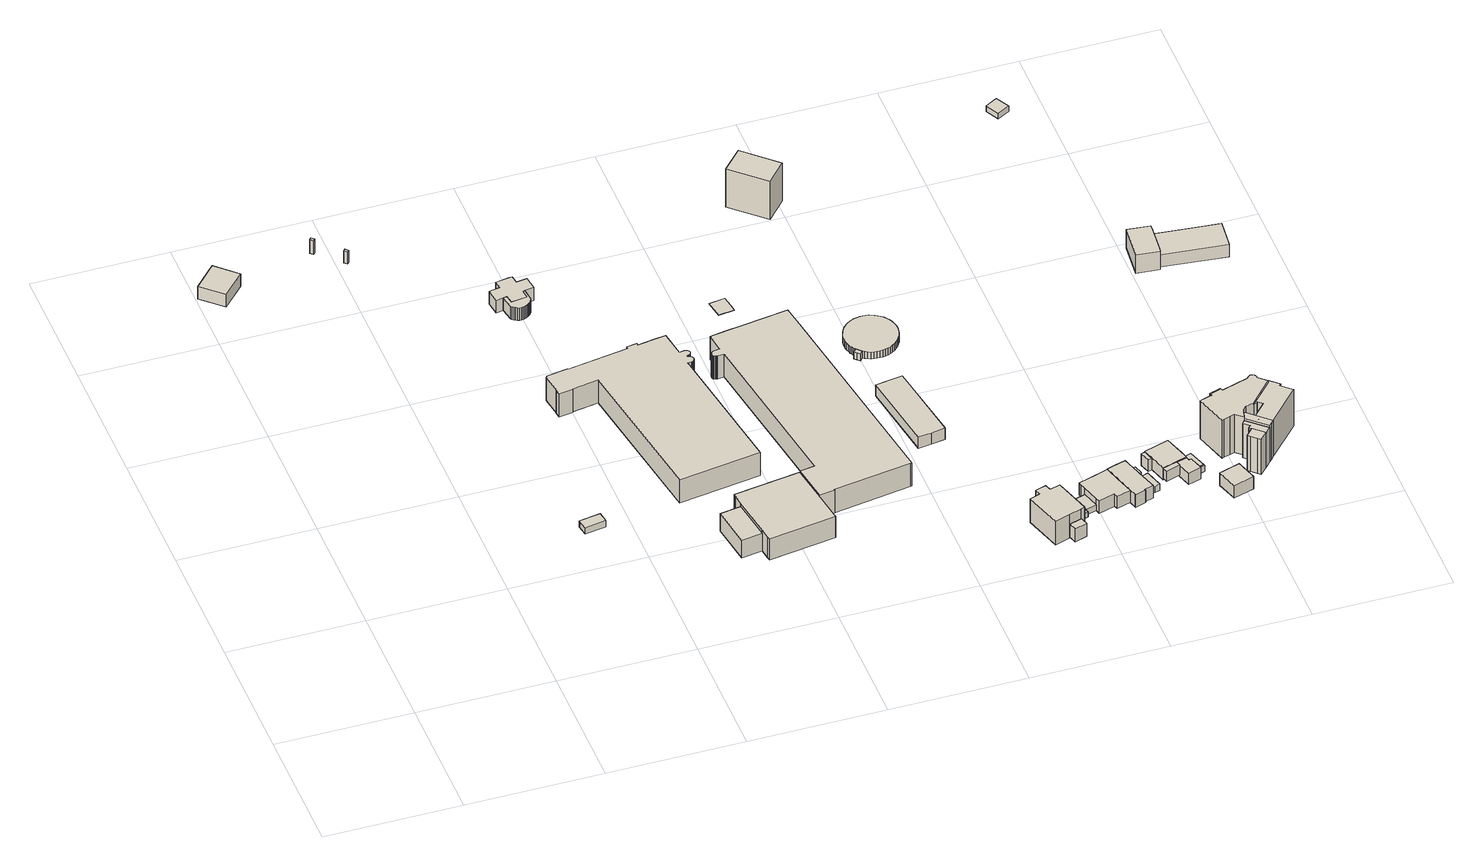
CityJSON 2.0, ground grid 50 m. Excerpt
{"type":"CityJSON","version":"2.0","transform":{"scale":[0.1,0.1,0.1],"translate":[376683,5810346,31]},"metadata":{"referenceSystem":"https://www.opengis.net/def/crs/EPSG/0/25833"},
"CityObjects":{
"building1":{"type":"Building","attributes":{"Gemeindeschluessel":"11000006","BezugspunktDach":"2200","function":"31001_2463","measuredHeight":5.45,"storeysAboveGround":1},"address":[{"country":"Germany","locality":"Berlin","thoroughfareNumber":"25 (2)","thoroughfareName":"Am Beelitzhof"}],"geometry":[{"type":"Solid","lod":"1","boundaries":[[[[0,1,2,3]],[[4,5,6,7]],[[4,7,3,2]],[[5,4,2,1]],[[6,5,1,0]],[[7,6,0,3]]]]}]},
"building2":{"type":"Building","attributes":{"Gemeindeschluessel":"11000006","BezugspunktDach":"2200","function":"31001_2510","measuredHeight":2.8,"storeysAboveGround":1},"address":[{"country":"Germany","locality":"Berlin","thoroughfareNumber":"15 (6)","thoroughfareName":"Am Beelitzhof"}],"geometry":[{"type":"Solid","lod":"1","boundaries":[[[[8,9,10,11]],[[12,13,14,15]],[[12,15,11,10]],[[13,12,10,9]],[[14,13,9,8]],[[15,14,8,11]]]]}]},
"building3":{"type":"Building","attributes":{"Gemeindeschluessel":"11000006","BezugspunktDach":"2200","function":"51009_1610","measuredHeight":6.01,"storeysAboveGround":0},"address":[{"country":"Germany","locality":"Berlin"}],"geometry":[{"type":"Solid","lod":"1","boundaries":[[[[16,17,18,19]],[[20,21,22,23]],[[20,23,19,18]],[[21,20,18,17]],[[22,21,17,16]],[[23,22,16,19]]]]}]},
"building4":{"type":"Building","attributes":{"Gemeindeschluessel":"11000006","BezugspunktDach":"2200","function":"51009_1610","measuredHeight":5.19,"storeysAboveGround":0},"address":[{"country":"Germany","locality":"Berlin"}],"geometry":[{"type":"Solid","lod":"1","boundaries":[[[[24,25,26,27]],[[28,29,30,31]],[[28,31,27,26]],[[29,28,26,25]],[[30,29,25,24]],[[31,30,24,27]]]]}]},
"building5":{"type":"Building","attributes":{"Gemeindeschluessel":"11000006","BezugspunktDach":"2200","function":"51009_1610","measuredHeight":5.49,"storeysAboveGround":0},"address":[{"country":"Germany","locality":"Berlin"}],"geometry":[{"type":"Solid","lod":"1","boundaries":[[[[32,33,34,35,36,37,38,39,40,41,42,43,44,45,46,47,48,49,50,51,52,53]],[[54,55,56,57,58,59,60,61,62,63,64,65,66,67,68,69,70,71,72,73,74,75]],[[54,75,53,52]],[[55,54,52,51]],[[56,55,51,50]],[[57,56,50,49]],[[58,57,49,48]],[[59,58,48,47]],[[60,59,47,46]],[[61,60,46,45]],[[62,61,45,44]],[[63,62,44,43]],[[64,63,43,42]],[[65,64,42,41]],[[66,65,41,40]],[[67,66,40,39]],[[68,67,39,38]],[[69,68,38,37]],[[70,69,37,36]],[[71,70,36,35]],[[72,71,35,34]],[[73,72,34,33]],[[74,73,33,32]],[[75,74,32,53]]]]}]},
"building6":{"type":"Building","attributes":{"Gemeindeschluessel":"11000006","BezugspunktDach":"2200","function":"31001_2510","measuredHeight":10.17,"storeysAboveGround":2},"address":[{"country":"Germany","locality":"Berlin","thoroughfareNumber":"15 (5)","thoroughfareName":"Am Beelitzhof"}],"geometry":[{"type":"Solid","lod":"1","boundaries":[[[[76,77,78,79,80,81,82,83,84,85,86,87,88,89,90,91,92,93,94,95,96,97,98,99,100,101,102,103,104,105,106,107,108,109,110,111,112,113,114,115,116,117,118,119,120,121,122]],[[123,124,125,126,127,128,129,130,131,132,133,134,135,136,137,138,139,140,141,142,143,144,145,146,147,148,149,150,151,152,153,154,155,156,157,158,159,160,161,162,163,164,165,166,167,168,169]],[[123,169,122,121]],[[124,123,121,120]],[[125,124,120,119]],[[126,125,119,118]],[[127,126,118,117]],[[128,127,117,116]],[[129,128,116,115]],[[130,129,115,114]],[[131,130,114,113]],[[132,131,113,112]],[[133,132,112,111]],[[134,133,111,110]],[[135,134,110,109]],[[136,135,109,108]],[[137,136,108,107]],[[138,137,107,106]],[[139,138,106,105]],[[140,139,105,104]],[[141,140,104,103]],[[142,141,103,102]],[[143,142,102,101]],[[144,143,101,100]],[[145,144,100,99]],[[146,145,99,98]],[[147,146,98,97]],[[148,147,97,96]],[[149,148,96,95]],[[150,149,95,94]],[[151,150,94,93]],[[152,151,93,92]],[[153,152,92,91]],[[154,153,91,90]],[[155,154,90,89]],[[156,155,89,88]],[[157,156,88,87]],[[158,157,87,86]],[[159,158,86,85]],[[160,159,85,84]],[[161,160,84,83]],[[162,161,83,82]],[[163,162,82,81]],[[164,163,81,80]],[[165,164,80,79]],[[166,165,79,78]],[[167,166,78,77]],[[168,167,77,76]],[[169,168,76,122]]]]}]},
"building7":{"type":"Building","attributes":{"name":"Wasserwerk Beelitzhof","Gemeindeschluessel":"11000006","BezugspunktDach":"2200","function":"31001_2510","measuredHeight":5.63,"storeysAboveGround":1},"address":[{"country":"Germany","locality":"Berlin","thoroughfareNumber":"21","thoroughfareName":"Am Beelitzhof"}],"geometry":[{"type":"Solid","lod":"1","boundaries":[[[[170,53,52,51,50,49,48,171,172,173,174,175,176,177,178,179]],[[180,181,182,183,184,185,186,187,188,189,190,191,192,193,194,195]],[[180,195,179,178]],[[181,180,178,177]],[[182,181,177,176]],[[183,182,176,175]],[[184,183,175,174]],[[185,184,174,173]],[[186,185,173,172]],[[187,186,172,171]],[[188,187,171,48]],[[189,188,48,49]],[[190,189,49,50]],[[191,190,50,51]],[[192,191,51,52]],[[193,192,52,53]],[[194,193,53,170]],[[195,194,170,179]]]]}]},
"building8":{"type":"Building","attributes":{"Gemeindeschluessel":"11000006","function":"31001_2510"},"address":[{"country":"Germany","locality":"Berlin","thoroughfareNumber":"15 (10)","thoroughfareName":"Am Beelitzhof"}],"children":["building8-1","building8-2"]},
"building8-1":{"type":"BuildingPart","attributes":{"BezugspunktDach":"2200","measuredHeight":10.08,"storeysAboveGround":2},"parents":["building8"],"geometry":[{"type":"MultiSurface","lod":"1","boundaries":[[[196,197,198,199,200,201,202,203,204,205,206,207]],[[208,209,210,211,212,213,214,215,216,217,218,219]],[[208,219,207,206]],[[209,208,206,205]],[[210,209,205,204]],[[211,210,204,203]],[[212,211,203,202]],[[213,212,202,201]],[[214,213,201,200]],[[215,214,200,199]],[[216,215,199,198]],[[220,221,198,197]],[[217,216,222,223]],[[218,217,197,196]],[[219,218,196,207]],[[223,222,221,220]]]}]},
"building8-2":{"type":"BuildingPart","attributes":{"BezugspunktDach":"2200","measuredHeight":7.76,"storeysAboveGround":2},"parents":["building8"],"geometry":[{"type":"MultiSurface","lod":"1","boundaries":[[[224,221,220,225]],[[223,222,226,227]],[[223,227,225,220]],[[226,222,221,224]],[[227,226,224,225]],[[222,223,228,220,221]]]}]},
"building9":{"type":"Building","attributes":{"Gemeindeschluessel":"11000006","BezugspunktDach":"2200","function":"31001_2510","measuredHeight":10.25,"storeysAboveGround":2},"address":[{"country":"Germany","locality":"Berlin","thoroughfareNumber":"15","thoroughfareName":"Am Beelitzhof"}],"geometry":[{"type":"Solid","lod":"1","boundaries":[[[[229,230,231,232,233,234,235,236,237,238,239,240,241,242,243,244,245,246,247,248,249,250,251,252,253,254,255,256,257]],[[258,259,260,261,262,263,264,265,266,267,268,269,270,271,272,273,274,275,276,277,278,279,280,281,282,283,284,285,286]],[[258,286,257,256]],[[259,258,256,255]],[[260,259,255,254]],[[261,260,254,253]],[[262,261,253,252]],[[263,262,252,251]],[[264,263,251,250]],[[265,264,250,249]],[[266,265,249,248]],[[267,266,248,247]],[[268,267,247,246]],[[269,268,246,245]],[[270,269,245,244]],[[271,270,244,243]],[[272,271,243,242]],[[273,272,242,241]],[[274,273,241,240]],[[275,274,240,239]],[[276,275,239,238]],[[277,276,238,237]],[[278,277,237,236]],[[279,278,236,235]],[[280,279,235,234]],[[281,280,234,233]],[[282,281,233,232]],[[283,282,232,231]],[[284,283,231,230]],[[285,284,230,229]],[[286,285,229,257]]]]}]},
"building10":{"type":"Building","attributes":{"Gemeindeschluessel":"11000006","BezugspunktDach":"2200","function":"31001_2510","measuredHeight":0.328,"storeysAboveGround":1},"address":[{"country":"Germany","locality":"Berlin","thoroughfareNumber":"15 (4)","thoroughfareName":"Am Beelitzhof"}],"geometry":[{"type":"Solid","lod":"1","boundaries":[[[[287,288,289,290,291]],[[292,293,294,295,296]],[[292,296,291,290]],[[293,292,290,289]],[[294,293,289,288]],[[295,294,288,287]],[[296,295,287,291]]]]}]},
"building11":{"type":"Building","attributes":{"Gemeindeschluessel":"11000006","BezugspunktDach":"2200","function":"31001_2510","measuredHeight":5.39,"storeysAboveGround":1},"address":[{"country":"Germany","locality":"Berlin","thoroughfareNumber":"15 (1)","thoroughfareName":"Am Beelitzhof"}],"geometry":[{"type":"Solid","lod":"1","boundaries":[[[[297,298,299,300,301,302]],[[303,304,305,306,307,308]],[[303,308,302,301]],[[304,303,301,300]],[[305,304,300,299]],[[306,305,299,298]],[[307,306,298,297]],[[308,307,297,302]]]]}]},
"building12":{"type":"Building","attributes":{"Gemeindeschluessel":"11000006","function":"31001_1010"},"address":[{"country":"Germany","locality":"Berlin","thoroughfareNumber":"4","thoroughfareName":"Münchowstraße"}],"children":["building12-1","building12-2"]},
"building12-1":{"type":"BuildingPart","attributes":{"BezugspunktDach":"2200","measuredHeight":12.19,"storeysAboveGround":2},"parents":["building12"],"geometry":[{"type":"MultiSurface","lod":"1","boundaries":[[[309,310,311,312,313,314,315,316,317,318,319]],[[320,321,322,323,324,325,326,327,328,329,330]],[[320,330,319,318]],[[321,320,318,317]],[[322,321,317,316]],[[323,322,316,315]],[[324,323,315,314]],[[325,324,314,313]],[[326,325,313,312]],[[327,326,312,311]],[[328,327,331,332,333,334,311,310]],[[329,328,310,309]],[[330,329,309,319]],[[334,333,332,331]]]}]},
"building12-2":{"type":"BuildingPart","attributes":{"BezugspunktDach":"2200","measuredHeight":6.07,"storeysAboveGround":2},"parents":["building12"],"geometry":[{"type":"MultiSurface","lod":"1","boundaries":[[[335,336,334,333]],[[331,337,338,332]],[[337,331,334,336]],[[338,337,336,335]],[[332,338,335,333]],[[331,332,339,333,334,340]]]}]},
"building13":{"type":"Building","attributes":{"Gemeindeschluessel":"11000006","function":"31001_2510"},"address":[{"country":"Germany","locality":"Berlin","thoroughfareNumber":"15 (2)","thoroughfareName":"Am Beelitzhof"}],"children":["building13-1","building13-2"]},
"building13-1":{"type":"BuildingPart","attributes":{"BezugspunktDach":"2200","measuredHeight":3.02,"storeysAboveGround":2},"parents":["building13"],"geometry":[{"type":"Solid","lod":"1","boundaries":[[[[341,342,343,344,345,346,347,348,349,350,351,352,353,354,355,356,357,358,359,360,361,362,363,364,365,366,367,368,369,370,371,372,373,374,375,376,377,378,379,380,381,382,383,384,385,386,387,388,389,390,391,392,393,394,395,396,397,398,399,400]],[[401,402,403,404,405,406,407,408,409,410,411,412,413,414,415,416,417,418,419,420,421,422,423,424,425,426,427,428,429,430,431,432,433,434,435,436,437,438,439,440,441,442,443,444,445,446,447,448,449,450,451,452,453,454,455,456,457,458,459,460]],[[401,460,400,399]],[[402,401,399,398]],[[403,402,398,397]],[[404,403,397,396]],[[405,404,396,395]],[[406,405,395,394]],[[407,406,394,393]],[[408,407,393,392]],[[409,408,392,391]],[[410,409,391,390]],[[411,410,390,389]],[[412,411,389,388]],[[413,412,388,387]],[[414,413,387,386]],[[415,414,386,385]],[[416,415,385,384]],[[417,416,384,383]],[[418,417,383,382]],[[419,418,382,381]],[[420,419,381,380]],[[421,420,380,379]],[[422,421,379,378]],[[423,422,378,377]],[[424,423,377,376]],[[425,424,376,375]],[[426,425,375,374]],[[427,426,374,373]],[[428,427,373,372]],[[429,428,372,371]],[[430,429,371,370]],[[431,430,370,369]],[[432,431,369,368]],[[433,432,368,367]],[[434,433,367,366]],[[435,434,366,365]],[[436,435,365,364]],[[437,436,364,363]],[[438,437,363,362]],[[439,438,362,361]],[[440,439,361,360]],[[441,440,360,359]],[[442,441,359,358]],[[443,442,358,357]],[[444,443,357,356]],[[445,444,356,355]],[[446,445,355,354]],[[447,446,354,353]],[[448,447,353,352]],[[449,448,352,351]],[[450,449,351,350]],[[451,450,350,349]],[[452,451,349,348]],[[453,452,348,347]],[[454,453,347,346]],[[455,454,346,345]],[[456,455,345,344]],[[457,456,344,343]],[[458,457,343,342]],[[459,458,342,341]],[[460,459,341,400]]]]}]},
"building13-2":{"type":"BuildingPart","attributes":{"BezugspunktDach":"2200","measuredHeight":2.98,"storeysAboveGround":2},"parents":["building13"],"geometry":[{"type":"Solid","lod":"1","boundaries":[[[[350,351,352,348,349]],[[461,462,463,464,465]],[[461,465,349,348]],[[462,461,348,352]],[[463,462,352,351]],[[464,463,351,350]],[[465,464,350,349]]]]}]},
"building14":{"type":"Building","attributes":{"Gemeindeschluessel":"11000006","BezugspunktDach":"2200","function":"31001_2463","measuredHeight":2.15,"storeysAboveGround":1},"address":[{"country":"Germany","locality":"Berlin","thoroughfareNumber":"4 (1)","thoroughfareName":"Münchowstraße"}],"geometry":[{"type":"Solid","lod":"1","boundaries":[[[[466,467,468,469]],[[470,471,472,473]],[[470,473,469,468]],[[471,470,468,467]],[[472,471,467,466]],[[473,472,466,469]]]]}]},
"building15":{"type":"Building","attributes":{"Gemeindeschluessel":"11000006","BezugspunktDach":"2200","function":"31001_2463","measuredHeight":2.57,"storeysAboveGround":1},"address":[{"country":"Germany","locality":"Berlin","thoroughfareNumber":"3A (1)","thoroughfareName":"Münchowstraße"}],"geometry":[{"type":"Solid","lod":"1","boundaries":[[[[474,475,476,477]],[[478,479,480,481]],[[478,481,477,476]],[[479,478,476,475]],[[480,479,475,474]],[[481,480,474,477]]]]}]},
"building16":{"type":"Building","attributes":{"Gemeindeschluessel":"11000006","BezugspunktDach":"2200","function":"31001_1010","measuredHeight":18.43,"storeysAboveGround":3},"address":[{"country":"Germany","locality":"Berlin","thoroughfareNumber":"18","thoroughfareName":"Am Beelitzhof"}],"geometry":[{"type":"Solid","lod":"1","boundaries":[[[[482,483,484,485]],[[486,487,488,489]],[[486,489,485,484]],[[487,486,484,483]],[[488,487,483,482]],[[489,488,482,485]]]]}]},
"building17":{"type":"Building","attributes":{"Gemeindeschluessel":"11000006","BezugspunktDach":"2200","function":"31001_1010","measuredHeight":6,"storeysAboveGround":1},"address":[{"country":"Germany","locality":"Berlin","thoroughfareNumber":"3A","thoroughfareName":"Münchowstraße"}],"geometry":[{"type":"Solid","lod":"1","boundaries":[[[[490,491,492,493,494,495,496,497,498,499,500]],[[501,502,503,504,505,506,507,479,478,508,509]],[[501,509,500,499]],[[502,501,499,498]],[[503,502,498,497]],[[504,503,497,496]],[[505,504,496,495]],[[506,505,495,494]],[[507,506,494,493]],[[479,507,493,492]],[[478,479,492,491]],[[508,478,491,490]],[[509,508,490,500]]]]}]},
"building18":{"type":"Building","attributes":{"Gemeindeschluessel":"11000006","BezugspunktDach":"2200","function":"31001_1010","measuredHeight":6.06,"storeysAboveGround":1},"address":[{"country":"Germany","locality":"Berlin","thoroughfareNumber":"3","thoroughfareName":"Münchowstraße"}],"geometry":[{"type":"Solid","lod":"1","boundaries":[[[[510,511,512,513,514,515,516,517,518,519,520,521,522,523]],[[524,525,526,527,528,529,530,531,532,533,534,535,536,537]],[[524,537,523,522]],[[525,524,522,521]],[[526,525,521,520]],[[527,526,520,519]],[[528,527,519,518]],[[529,528,518,517]],[[530,529,517,516]],[[531,530,516,515]],[[532,531,515,514]],[[533,532,514,513]],[[534,533,513,512]],[[535,534,512,511]],[[536,535,511,510]],[[537,536,510,523]]]]}]},
"building19":{"type":"Building","attributes":{"Gemeindeschluessel":"11000006","BezugspunktDach":"2200","function":"51009_1610","measuredHeight":4.78,"storeysAboveGround":0},"address":[{"country":"Germany","locality":"Berlin"}],"geometry":[{"type":"Solid","lod":"1","boundaries":[[[[538,539,540,541]],[[542,543,529,528]],[[542,528,541,540]],[[543,542,540,539]],[[529,543,539,538]],[[528,529,538,541]]]]}]},
"building20":{"type":"Building","attributes":{"Gemeindeschluessel":"11000006","BezugspunktDach":"2200","function":"31001_2463","measuredHeight":3.27,"storeysAboveGround":1},"address":[{"country":"Germany","locality":"Berlin","thoroughfareNumber":"3 (1)","thoroughfareName":"Münchowstraße"}],"geometry":[{"type":"Solid","lod":"1","boundaries":[[[[544,545,546,547,548,549,550]],[[551,552,553,554,555,556,557]],[[551,557,550,549]],[[552,551,549,548]],[[553,552,548,547]],[[554,553,547,546]],[[555,554,546,545]],[[556,555,545,544]],[[557,556,544,550]]]]}]},
"building21":{"type":"Building","attributes":{"Gemeindeschluessel":"11000006","BezugspunktDach":"2200","function":"51009_1610","measuredHeight":5.01,"storeysAboveGround":0},"address":[{"country":"Germany","locality":"Berlin"}],"geometry":[{"type":"Solid","lod":"1","boundaries":[[[[558,559,560,561]],[[562,563,564,565]],[[562,565,561,560]],[[563,562,560,559]],[[564,563,559,558]],[[565,564,558,561]]]]}]},
"building22":{"type":"Building","attributes":{"Gemeindeschluessel":"11000006","BezugspunktDach":"2200","function":"51009_1610","measuredHeight":4.69,"storeysAboveGround":0},"address":[{"country":"Germany","locality":"Berlin"}],"geometry":[{"type":"Solid","lod":"1","boundaries":[[[[566,567,568,569]],[[570,571,572,573]],[[570,573,569,568]],[[571,570,568,567]],[[572,571,567,566]],[[573,572,566,569]]]]}]},
"building23":{"type":"Building","attributes":{"Gemeindeschluessel":"11000006","function":"31001_1010"},"address":[{"country":"Germany","locality":"Berlin","thoroughfareNumber":"2","thoroughfareName":"Münchowstraße"}],"children":["building23-1","building23-2"]},
"building23-1":{"type":"BuildingPart","attributes":{"BezugspunktDach":"2200","measuredHeight":5.72,"storeysAboveGround":1},"parents":["building23"],"geometry":[{"type":"Solid","lod":"1","boundaries":[[[[574,575,576,577,578,579,580,581]],[[582,583,584,585,586,587,588,589]],[[582,589,581,580]],[[583,582,580,579]],[[584,583,579,578]],[[585,584,578,577],[585,590,591,584]],[[586,585,577,576]],[[587,586,576,575]],[[588,587,575,574]],[[589,588,574,581]],[[590,585,584,591]]]]}]},
"building23-2":{"type":"BuildingPart","attributes":{"BezugspunktDach":"2200","measuredHeight":4.99,"storeysAboveGround":1},"parents":["building23"],"geometry":[{"type":"Solid","lod":"1","boundaries":[[[[592,593,594,595,596,597,598,591,590]],[[584,599,600,601,602,603,604,605,585]],[[599,584,591,598]],[[600,599,598,597]],[[601,600,597,596]],[[602,601,596,595]],[[603,602,595,594]],[[604,603,594,593]],[[605,604,593,592]],[[585,605,592,590]],[[584,585,590,591]]]]}]},
"building24":{"type":"Building","attributes":{"Gemeindeschluessel":"11000006","BezugspunktDach":"2200","function":"31001_2463","measuredHeight":2.61,"storeysAboveGround":1},"address":[{"country":"Germany","locality":"Berlin","thoroughfareNumber":"2 (1)","thoroughfareName":"Münchowstraße"}],"geometry":[{"type":"Solid","lod":"1","boundaries":[[[[606,607,608,609,610,611]],[[612,613,614,615,616,617]],[[612,617,611,610]],[[613,612,610,609]],[[614,613,609,608]],[[615,614,608,607]],[[616,615,607,606]],[[617,616,606,611]]]]}]},
"building25":{"type":"Building","attributes":{"Gemeindeschluessel":"11000006","BezugspunktDach":"2200","function":"51009_1610","measuredHeight":2.5,"storeysAboveGround":0},"address":[{"country":"Germany","locality":"Berlin"}],"geometry":[{"type":"Solid","lod":"1","boundaries":[[[[618,619,609,608]],[[620,621,622,623]],[[620,623,608,609]],[[621,620,609,619]],[[622,621,619,618]],[[623,622,618,608]]]]}]},
"building26":{"type":"Building","attributes":{"Gemeindeschluessel":"11000006","BezugspunktDach":"2200","function":"31001_1000","measuredHeight":6.4,"storeysAboveGround":1},"address":[{"country":"Germany","locality":"Berlin","thoroughfareNumber":"1 (1)","thoroughfareName":"Münchowstraße"}],"geometry":[{"type":"Solid","lod":"1","boundaries":[[[[624,625,626,627,628]],[[629,630,631,632,633]],[[629,633,628,627]],[[630,629,627,626]],[[631,630,626,625]],[[632,631,625,624]],[[633,632,624,628]]]]}]},
"building27":{"type":"Building","attributes":{"Gemeindeschluessel":"11000006","function":"31001_1010"},"address":[{"country":"Germany","locality":"Berlin","thoroughfareNumber":"1","thoroughfareName":"Münchowstraße"}],"children":["building27-1","building27-2","building27-3","building27-4","building27-5","building27-6","building27-7"]},
"building27-1":{"type":"BuildingPart","attributes":{"BezugspunktDach":"2200","measuredHeight":16.69,"storeysAboveGround":3},"parents":["building27"],"geometry":[{"type":"MultiSurface","lod":"1","boundaries":[[[634,635,636,637,638,639,640,641,642,643,644,645,646,647,648,649,650,651,652,653,654]],[[655,656,657,658,659,660,661,662,663,664,665,666,667,668,669,670,671,672,673,674,675]],[[655,675,654,653]],[[656,655,653,652]],[[657,656,652,651]],[[676,677,678,679,680,658,657,651,650]],[[659,658,650,649]],[[660,659,649,648]],[[661,660,648,647]],[[662,661,647,646]],[[663,662,646,645]],[[664,663,645,644]],[[665,664,644,643]],[[681,682,683,684,665,643,642]],[[685,682,666,642,641]],[[668,667,641,640]],[[669,668,640,639]],[[686,687,688,689,669,639,638]],[[671,670,638,637]],[[672,671,637,636]],[[673,672,636,635]],[[674,673,635,634]],[[675,674,634,654]],[[680,679,678,677,676]],[[666,684,683,682,681]],[[667,666,682,685]],[[670,690,688,687,686]],[[690,669,689,688]]]}]},
"building27-2":{"type":"BuildingPart","attributes":{"BezugspunktDach":"2200","measuredHeight":15.12,"storeysAboveGround":3},"parents":["building27"],"geometry":[{"type":"MultiSurface","lod":"1","boundaries":[[[691,692,693,694,695,696,697]],[[670,698,699,700,701,702,703]],[[670,703,697,696]],[[699,698,695,694]],[[701,700,693,692]],[[702,701,692,691]],[[703,702,691,697]],[[695,698,670,696]],[[700,704,705,706,693]],[[694,706,707,705,699]]]}]},
"building27-3":{"type":"BuildingPart","attributes":{"BezugspunktDach":"2200","measuredHeight":16.93,"storeysAboveGround":3},"parents":["building27"],"geometry":[{"type":"MultiSurface","lod":"1","boundaries":[[[708,709,710,711,689,688,687]],[[690,669,712,713,714,698,670]],[[712,669,689,711]],[[713,712,711,710]],[[714,713,710,709]],[[698,714,709,708]],[[696,695,698,708,687]],[[690,670,687,688]],[[690,688,689,669]],[[715,670,698,695,696]]]}]},
"building27-4":{"type":"BuildingPart","attributes":{"BezugspunktDach":"2200","measuredHeight":16.97,"storeysAboveGround":3},"parents":["building27"],"geometry":[{"type":"MultiSurface","lod":"1","boundaries":[[[716,717,718,719,720,721,722]],[[700,705,699,723,724,725,726]],[[700,726,722,721]],[[706,693,700,721,720]],[[694,706,705,720,719]],[[723,699,719,718]],[[724,723,718,717]],[[725,724,717,716]],[[726,725,716,722]],[[705,700,693,706]],[[727,699,728,705,706,694]]]}]},
"building27-5":{"type":"BuildingPart","attributes":{"BezugspunktDach":"2200","measuredHeight":16.93,"storeysAboveGround":3},"parents":["building27"],"geometry":[{"type":"MultiSurface","lod":"1","boundaries":[[[729,710,730,731,732,733,734,735,683,682,685,736,737,738,711]],[[739,740,741,667,666,684,742,743,744,745,746,747,713,748,712]],[[739,712,711,738]],[[740,739,738,737]],[[741,740,737,736]],[[667,741,736,685]],[[684,666,682,683]],[[742,684,683,735]],[[749,750,751,735,734]],[[743,742,752,753]],[[744,743,734,733]],[[745,744,733,732]],[[746,745,732,731]],[[747,746,731,730]],[[713,747,730,710]],[[748,713,710,729]],[[712,748,729,711]],[[754,666,667,685,682]],[[753,752,751,750,749]]]}]},
"building27-6":{"type":"BuildingPart","attributes":{"BezugspunktDach":"2200","measuredHeight":12.18,"storeysAboveGround":3},"parents":["building27"],"geometry":[{"type":"Solid","lod":"1","boundaries":[[[[750,755,756,757,751]],[[758,759,760,753,752]],[[758,752,751,757]],[[759,758,757,756]],[[760,759,756,755]],[[753,760,755,750]],[[752,753,750,751]]]]}]},
"building27-7":{"type":"BuildingPart","attributes":{"BezugspunktDach":"2200","measuredHeight":16.48,"storeysAboveGround":3},"parents":["building27"],"geometry":[{"type":"Solid","lod":"1","boundaries":[[[[761,677,676,762,763]],[[764,679,678,765,766]],[[764,766,763,762]],[[679,764,762,676]],[[765,678,677,761]],[[766,765,761,763]],[[678,679,676,677]]]]}]},
"building28":{"type":"Building","attributes":{"Gemeindeschluessel":"11000006","BezugspunktDach":"2200","function":"31001_1000","measuredHeight":2.56,"storeysAboveGround":1},"address":[{"country":"Germany","locality":"Berlin","thoroughfareNumber":"18 (1)","thoroughfareName":"Am Beelitzhof"}],"geometry":[{"type":"Solid","lod":"1","boundaries":[[[[767,768,769,770]],[[771,772,773,774]],[[771,774,770,769]],[[772,771,769,768]],[[773,772,768,767]],[[774,773,767,770]]]]}]},
"building29":{"type":"Building","attributes":{"Gemeindeschluessel":"11000006","function":"31001_1010"},"address":[{"country":"Germany","locality":"Berlin","thoroughfareNumber":"4","thoroughfareName":"Am Beelitzhof"}],"children":["building29-1","building29-2"]},
"building29-1":{"type":"BuildingPart","attributes":{"BezugspunktDach":"2200","measuredHeight":7.91,"storeysAboveGround":3},"parents":["building29"],"geometry":[{"type":"MultiSurface","lod":"1","boundaries":[[[775,776,777,778,779,780]],[[781,782,783,784,785,786]],[[781,786,780,779]],[[782,781,779,778]],[[783,782,778,777]],[[787,788,783,777,776]],[[785,784,776,775]],[[786,785,775,780]],[[784,783,788,787]]]}]},
"building29-2":{"type":"BuildingPart","attributes":{"BezugspunktDach":"2200","measuredHeight":5.38,"storeysAboveGround":3},"parents":["building29"],"geometry":[{"type":"Solid","lod":"1","boundaries":[[[[789,790,788,787]],[[783,791,792,784]],[[784,787,784,783]],[[791,783,788,790]],[[792,791,790,789]],[[784,792,789,787]],[[783,784,787,788]]]]}]}
},
"vertices":[
[84,2174,63],[164,2259,63],[88,2330,63],[8,2244,63],[88,2330,9],[164,2259,9],[84,2174,9],[8,2244,9],
[829,658,58],[907,670,58],[900,710,58],[823,698,58],[900,710,30],[907,670,30],[829,658,30],[823,698,30],
[448,2331,71],[454,2338,71],[443,2348,71],[437,2341,71],[443,2348,11],[454,2338,11],[448,2331,11],[437,2341,11],
[539,2247,64],[545,2254,64],[534,2265,64],[528,2257,64],[534,2265,12],[545,2254,12],[539,2247,12],[528,2257,12],
[952,1777,91],[956,1772,91],[961,1768,91],[966,1765,91],[972,1762,91],[978,1760,91],[985,1760,91],[991,1760,91],[997,1761,91],[1003,1763,91],[1009,1766,91],[1014,1770,91],[1019,1774,91],[1023,1779,91],[1026,1785,91],[1028,1791,91],[1023,1837,91],[1017,1836,91],[1021,1805,91],[961,1797,91],[956,1828,91],[943,1826,91],[956,1828,36],[961,1797,36],[1021,1805,36],[1017,1836,36],[1023,1837,36],[1028,1791,36],[1026,1785,36],[1023,1779,36],[1019,1774,36],[1014,1770,36],[1009,1766,36],[1003,1763,36],[997,1761,36],[991,1760,36],[985,1760,36],[978,1760,36],[972,1762,36],[966,1765,36],[961,1768,36],[956,1772,36],[952,1777,36],[943,1826,36],
[944,1282,124],[943,1282,124],[946,1262,124],[997,1270,124],[997,1273,124],[1093,1288,124],[1182,713,124],[1483,759,124],[1404,1272,124],[1419,1274,124],[1423,1275,124],[1426,1277,124],[1428,1280,124],[1430,1283,124],[1431,1286,124],[1431,1290,124],[1430,1294,124],[1428,1297,124],[1425,1300,124],[1422,1301,124],[1418,1302,124],[1415,1302,124],[1414,1307,124],[1417,1308,124],[1421,1309,124],[1424,1311,124],[1427,1313,124],[1428,1316,124],[1429,1320,124],[1430,1324,124],[1429,1327,124],[1427,1331,124],[1424,1333,124],[1421,1335,124],[1417,1336,124],[1414,1336,124],[1395,1333,124],[1380,1430,124],[1340,1424,124],[1277,1414,124],[1276,1423,124],[1239,1417,124],[1240,1409,124],[1014,1373,124],[1014,1375,124],[938,1363,124],[933,1356,124],[938,1363,23],[1014,1375,23],[1014,1373,23],[1240,1409,23],[1239,1417,23],[1276,1423,23],[1277,1414,23],[1340,1424,23],[1380,1430,23],[1395,1333,23],[1414,1336,23],[1417,1336,23],[1421,1335,23],[1424,1333,23],[1427,1331,23],[1429,1327,23],[1430,1324,23],[1429,1320,23],[1428,1316,23],[1427,1313,23],[1424,1311,23],[1421,1309,23],[1417,1308,23],[1414,1307,23],[1415,1302,23],[1418,1302,23],[1422,1301,23],[1425,1300,23],[1428,1297,23],[1430,1294,23],[1431,1290,23],[1431,1286,23],[1430,1283,23],[1428,1280,23],[1426,1277,23],[1423,1275,23],[1419,1274,23],[1404,1272,23],[1483,759,23],[1182,713,23],[1093,1288,23],[997,1273,23],[997,1270,23],[946,1262,23],[943,1282,23],[944,1282,23],[933,1356,23],
[917,1822,91],[1057,1842,91],[1050,1893,91],[1010,1888,91],[1006,1918,91],[996,1917,91],[966,1913,91],[945,1910,91],[949,1879,91],[909,1873,91],[949,1879,35],[945,1910,35],[966,1913,35],[996,1917,35],[1006,1918,35],[1010,1888,35],[1050,1893,35],[1057,1842,35],[1023,1837,35],[1017,1836,35],[1021,1805,35],[961,1797,35],[956,1828,35],[943,1826,35],[917,1822,35],[909,1873,35],
[1333,575,121],[1338,537,121],[1361,384,121],[1367,345,121],[1369,333,121],[1615,370,121],[1613,382,121],[1598,483,121],[1578,612,121],[1577,620,121],[1577,624,121],[1331,587,121],[1577,624,29],[1577,620,29],[1578,612,29],[1598,483,29],[1613,382,29],[1615,370,29],[1369,333,29],[1367,345,29],[1361,384,29],[1338,537,29],[1333,575,29],[1331,587,29],[1338,537,107],[1361,384,107],[1361,384,30],[1338,537,30],
[1284,372,107],[1261,525,107],[1284,372,30],[1261,525,30],[1338,537,96],
[1492,1280,130],[1494,1276,130],[1495,1273,130],[1498,1271,130],[1502,1269,130],[1505,1268,130],[1509,1268,130],[1532,1271,130],[1631,628,130],[1577,620,130],[1598,483,130],[1654,491,130],[1653,492,130],[1937,536,130],[1937,537,130],[1942,538,130],[1822,1317,130],[1809,1400,130],[1806,1414,130],[1636,1388,130],[1574,1379,130],[1517,1370,130],[1527,1300,130],[1504,1296,130],[1501,1295,130],[1498,1293,130],[1495,1291,130],[1493,1287,130],[1492,1284,130],[1493,1287,28],[1495,1291,28],[1498,1293,28],[1501,1295,28],[1504,1296,28],[1527,1300,28],[1517,1370,28],[1574,1379,28],[1636,1388,28],[1806,1414,28],[1809,1400,28],[1822,1317,28],[1942,538,28],[1937,537,28],[1937,536,28],[1653,492,28],[1654,491,28],[1598,483,28],[1577,620,28],[1631,628,28],[1532,1271,28],[1509,1268,28],[1505,1268,28],[1502,1269,28],[1498,1271,28],[1495,1273,28],[1494,1276,28],[1492,1280,28],[1492,1284,28],
[1615,1566,38],[1672,1575,38],[1669,1598,38],[1662,1641,38],[1605,1632,38],[1662,1641,35],[1669,1598,35],[1672,1575,35],[1615,1566,35],[1605,1632,35],
[2012,671,115],[2061,678,115],[2111,686,115],[2064,986,115],[2014,979,115],[1965,971,115],[2014,979,66],[2064,986,66],[2111,686,66],[2061,678,66],[2012,671,66],[1965,971,66],
[2272,19,200],[2328,38,200],[2374,53,200],[2387,57,200],[2346,192,200],[2308,181,200],[2300,204,200],[2281,198,200],[2261,192,200],[2268,169,200],[2230,157,200],[2268,169,96],[2261,192,96],[2281,198,96],[2300,204,96],[2308,181,96],[2346,192,96],[2387,57,96],[2374,53,96],[2328,38,96],[2272,19,96],[2230,157,96],[2374,53,100],[2328,38,100],[2328,38,157],[2374,53,157],
[2337,9,157],[2383,24,157],[2383,24,100],[2337,9,100],[2328,38,144],[2374,53,126],
[1948,1235,97],[1950,1225,97],[1953,1215,97],[1956,1205,97],[1959,1200,97],[1962,1195,97],[1966,1190,97],[1969,1186,97],[1957,1175,97],[1966,1166,97],[1975,1157,97],[1985,1170,97],[1993,1165,97],[2002,1160,97],[2012,1156,97],[2022,1153,97],[2032,1152,97],[2043,1151,97],[2053,1152,97],[2063,1154,97],[2073,1156,97],[2082,1160,97],[2092,1165,97],[2100,1171,97],[2108,1179,97],[2116,1187,97],[2122,1196,97],[2128,1206,97],[2132,1217,97],[2134,1228,97],[2136,1239,97],[2136,1250,97],[2135,1261,97],[2132,1272,97],[2128,1283,97],[2123,1293,97],[2117,1302,97],[2110,1311,97],[2102,1318,97],[2094,1324,97],[2085,1329,97],[2076,1333,97],[2066,1337,97],[2056,1339,97],[2046,1340,97],[2035,1340,97],[2025,1338,97],[2015,1336,97],[2005,1333,97],[1996,1328,97],[1988,1323,97],[1980,1317,97],[1972,1309,97],[1966,1302,97],[1960,1293,97],[1956,1284,97],[1952,1275,97],[1949,1265,97],[1948,1255,97],[1947,1245,97],[1948,1255,67],[1949,1265,67],[1952,1275,67],[1956,1284,67],[1960,1293,67],[1966,1302,67],[1972,1309,67],[1980,1317,67],[1988,1323,67],[1996,1328,67],[2005,1333,67],[2015,1336,67],[2025,1338,67],[2035,1340,67],[2046,1340,67],[2056,1339,67],[2066,1337,67],[2076,1333,67],[2085,1329,67],[2094,1324,67],[2102,1318,67],[2110,1311,67],[2117,1302,67],[2123,1293,67],[2128,1283,67],[2132,1272,67],[2135,1261,67],[2136,1250,67],[2136,1239,67],[2134,1228,67],[2132,1217,67],[2128,1206,67],[2122,1196,67],[2116,1187,67],[2108,1179,67],[2100,1171,67],[2092,1165,67],[2082,1160,67],[2073,1156,67],[2063,1154,67],[2053,1152,67],[2043,1151,67],[2032,1152,67],[2022,1153,67],[2012,1156,67],[2002,1160,67],[1993,1165,67],[1985,1170,67],[1975,1157,67],[1966,1166,67],[1957,1175,67],[1969,1186,67],[1966,1190,67],[1962,1195,67],[1959,1200,67],[1956,1205,67],[1953,1215,67],[1950,1225,67],[1948,1235,67],[1947,1245,67],
[1969,1186,68],[1985,1170,68],[1975,1157,68],[1966,1166,68],[1957,1175,68],
[2392,110,119],[2421,119,119],[2404,172,119],[2376,163,119],[2404,172,98],[2421,119,98],[2392,110,98],[2376,163,98],
[2420,130,122],[2458,141,122],[2439,204,122],[2401,192,122],[2439,204,97],[2458,141,97],[2420,130,97],[2401,192,97],
[1925,1939,236],[1995,2015,236],[1877,2125,236],[1806,2048,236],[1877,2125,69],[1995,2015,69],[1925,1939,69],[1806,2048,69],
[2433,222,151],[2439,204,151],[2458,141,151],[2463,124,151],[2522,142,151],[2527,128,151],[2578,143,151],[2557,213,151],[2540,269,151],[2468,246,151],[2429,235,151],[2468,246,97],[2540,269,97],[2557,213,97],[2578,143,97],[2527,128,97],[2522,142,97],[2463,124,97],[2433,222,97],[2429,235,97],
[2578,143,153],[2586,115,153],[2587,113,153],[2626,125,153],[2625,128,153],[2658,138,153],[2653,155,153],[2632,221,153],[2623,253,153],[2618,268,153],[2615,277,153],[2611,290,153],[2573,279,153],[2540,269,153],[2573,279,98],[2611,290,98],[2615,277,98],[2618,268,98],[2623,253,98],[2632,221,98],[2653,155,98],[2658,138,98],[2625,128,98],[2626,125,98],[2587,113,98],[2586,115,98],[2578,143,98],[2540,269,98],
[2632,221,146],[2645,224,146],[2635,256,146],[2623,253,146],[2635,256,98],[2645,224,98],
[2653,155,128],[2672,161,128],[2691,166,128],[2671,232,128],[2652,226,128],[2645,224,128],[2632,221,128],[2645,224,101],[2652,226,101],[2671,232,101],[2691,166,101],[2672,161,101],[2653,155,101],[2632,221,101],
[2686,272,149],[2700,276,149],[2689,314,149],[2674,310,149],[2689,314,99],[2700,276,99],[2686,272,99],[2674,310,99],
[2725,195,151],[2777,211,151],[2772,230,151],[2719,214,151],[2772,230,107],[2777,211,107],[2725,195,107],[2719,214,107],
[2700,276,153],[2719,214,153],[2765,228,153],[2772,230,153],[2811,242,153],[2802,270,153],[2780,342,153],[2689,314,153],[2780,342,100],[2802,270,100],[2811,242,100],[2772,230,100],[2765,228,100],[2719,214,100],[2700,276,100],[2689,314,100],[2772,230,150],[2811,242,150],
[2777,211,150],[2792,163,150],[2840,178,150],[2834,198,150],[2832,205,150],[2824,230,150],[2815,227,150],[2815,227,100],[2824,230,100],[2832,205,100],[2834,198,100],[2840,178,100],[2792,163,100],[2777,211,100],
[2815,227,128],[2824,230,128],[2832,205,128],[2862,214,128],[2840,281,128],[2802,270,128],[2840,281,102],[2862,214,102],[2832,205,102],[2824,230,102],[2815,227,102],[2802,270,102],
[2834,198,128],[2864,207,128],[2862,214,103],[2864,207,103],[2834,198,103],[2832,205,103],
[2912,46,156],[2989,70,156],[2977,109,156],[2965,148,156],[2888,124,156],[2965,148,102],[2977,109,102],[2989,70,102],[2912,46,102],[2888,124,102],
[2944,262,260],[2953,265,260],[2977,272,260],[2993,277,260],[3019,254,260],[3027,288,260],[3042,304,260],[3073,313,260],[3156,404,260],[3126,432,260],[3127,437,260],[3121,448,260],[3108,451,260],[3097,443,260],[3096,439,260],[2996,408,260],[2993,416,260],[2952,403,260],[2954,395,260],[2913,383,260],[2907,381,260],[2913,383,93],[2954,395,93],[2952,403,93],[2993,416,93],[2996,408,93],[3096,439,93],[3097,443,93],[3108,451,93],[3121,448,93],[3127,437,93],[3126,432,93],[3156,404,93],[3073,313,93],[3042,304,93],[3027,288,93],[3019,254,93],[2993,277,93],[2977,272,93],[2953,265,93],[2944,262,93],[2907,381,93],[2993,416,259],[2952,403,259],[2952,403,95],[2993,416,95],[2993,416,226],[3156,404,191],[3156,404,253],[3154,406,253],[3154,406,93],[3073,313,253],[3019,254,170],[3019,254,253],[3023,271,253],[3027,288,253],[3023,271,93],
[3031,224,244],[3021,213,244],[3030,205,244],[3068,170,244],[3088,192,244],[3019,254,244],[3010,243,244],[3088,192,93],[3068,170,93],[3030,205,93],[3021,213,93],[3031,224,93],[3010,243,93],[3048,189,93],[3049,188,93],[3049,188,244],[3049,188,191],
[3088,192,253],[3099,203,253],[3109,214,253],[3061,258,253],[3061,258,93],[3109,214,93],[3099,203,93],[3019,254,153],
[3013,167,247],[3031,150,247],[3041,141,247],[3068,170,247],[3049,188,247],[3030,205,247],[3003,176,247],[3041,141,93],[3031,150,93],[3013,167,93],[3003,176,93],[3068,170,118],[3064,175,93],
[3064,234,253],[3225,341,253],[3218,347,253],[3190,373,253],[3187,376,253],[3193,382,253],[3160,412,253],[3086,316,253],[3089,320,253],[3105,306,253],[3105,306,93],[3089,320,93],[3086,316,93],[3160,412,93],[3193,382,93],[3187,376,93],[3190,373,93],[3218,347,93],[3225,341,93],[3064,234,93],[3193,382,208],[3193,382,216],[3160,412,216],[3160,412,94],[3193,382,94],[3156,404,184],
[3194,383,216],[3196,386,216],[3163,416,216],[3163,416,94],[3196,386,94],[3194,383,94],
[2951,405,259],[2992,421,259],[2950,408,259],[2992,421,95],[2951,405,95],[2950,408,95],
[2819,2191,82],[2864,2215,82],[2837,2265,82],[2793,2241,82],[2837,2265,57],[2864,2215,57],[2819,2191,57],[2793,2241,57],
[3063,1239,178],[3065,1251,178],[3075,1361,178],[3076,1373,178],[2992,1382,178],[2979,1248,178],[2992,1382,98],[3076,1373,98],[3075,1361,98],[3065,1251,98],[3063,1239,98],[2979,1248,98],[3065,1251,152],[3075,1361,152],
[3302,1226,152],[3313,1336,152],[3313,1336,98],[3302,1226,98]
]}
